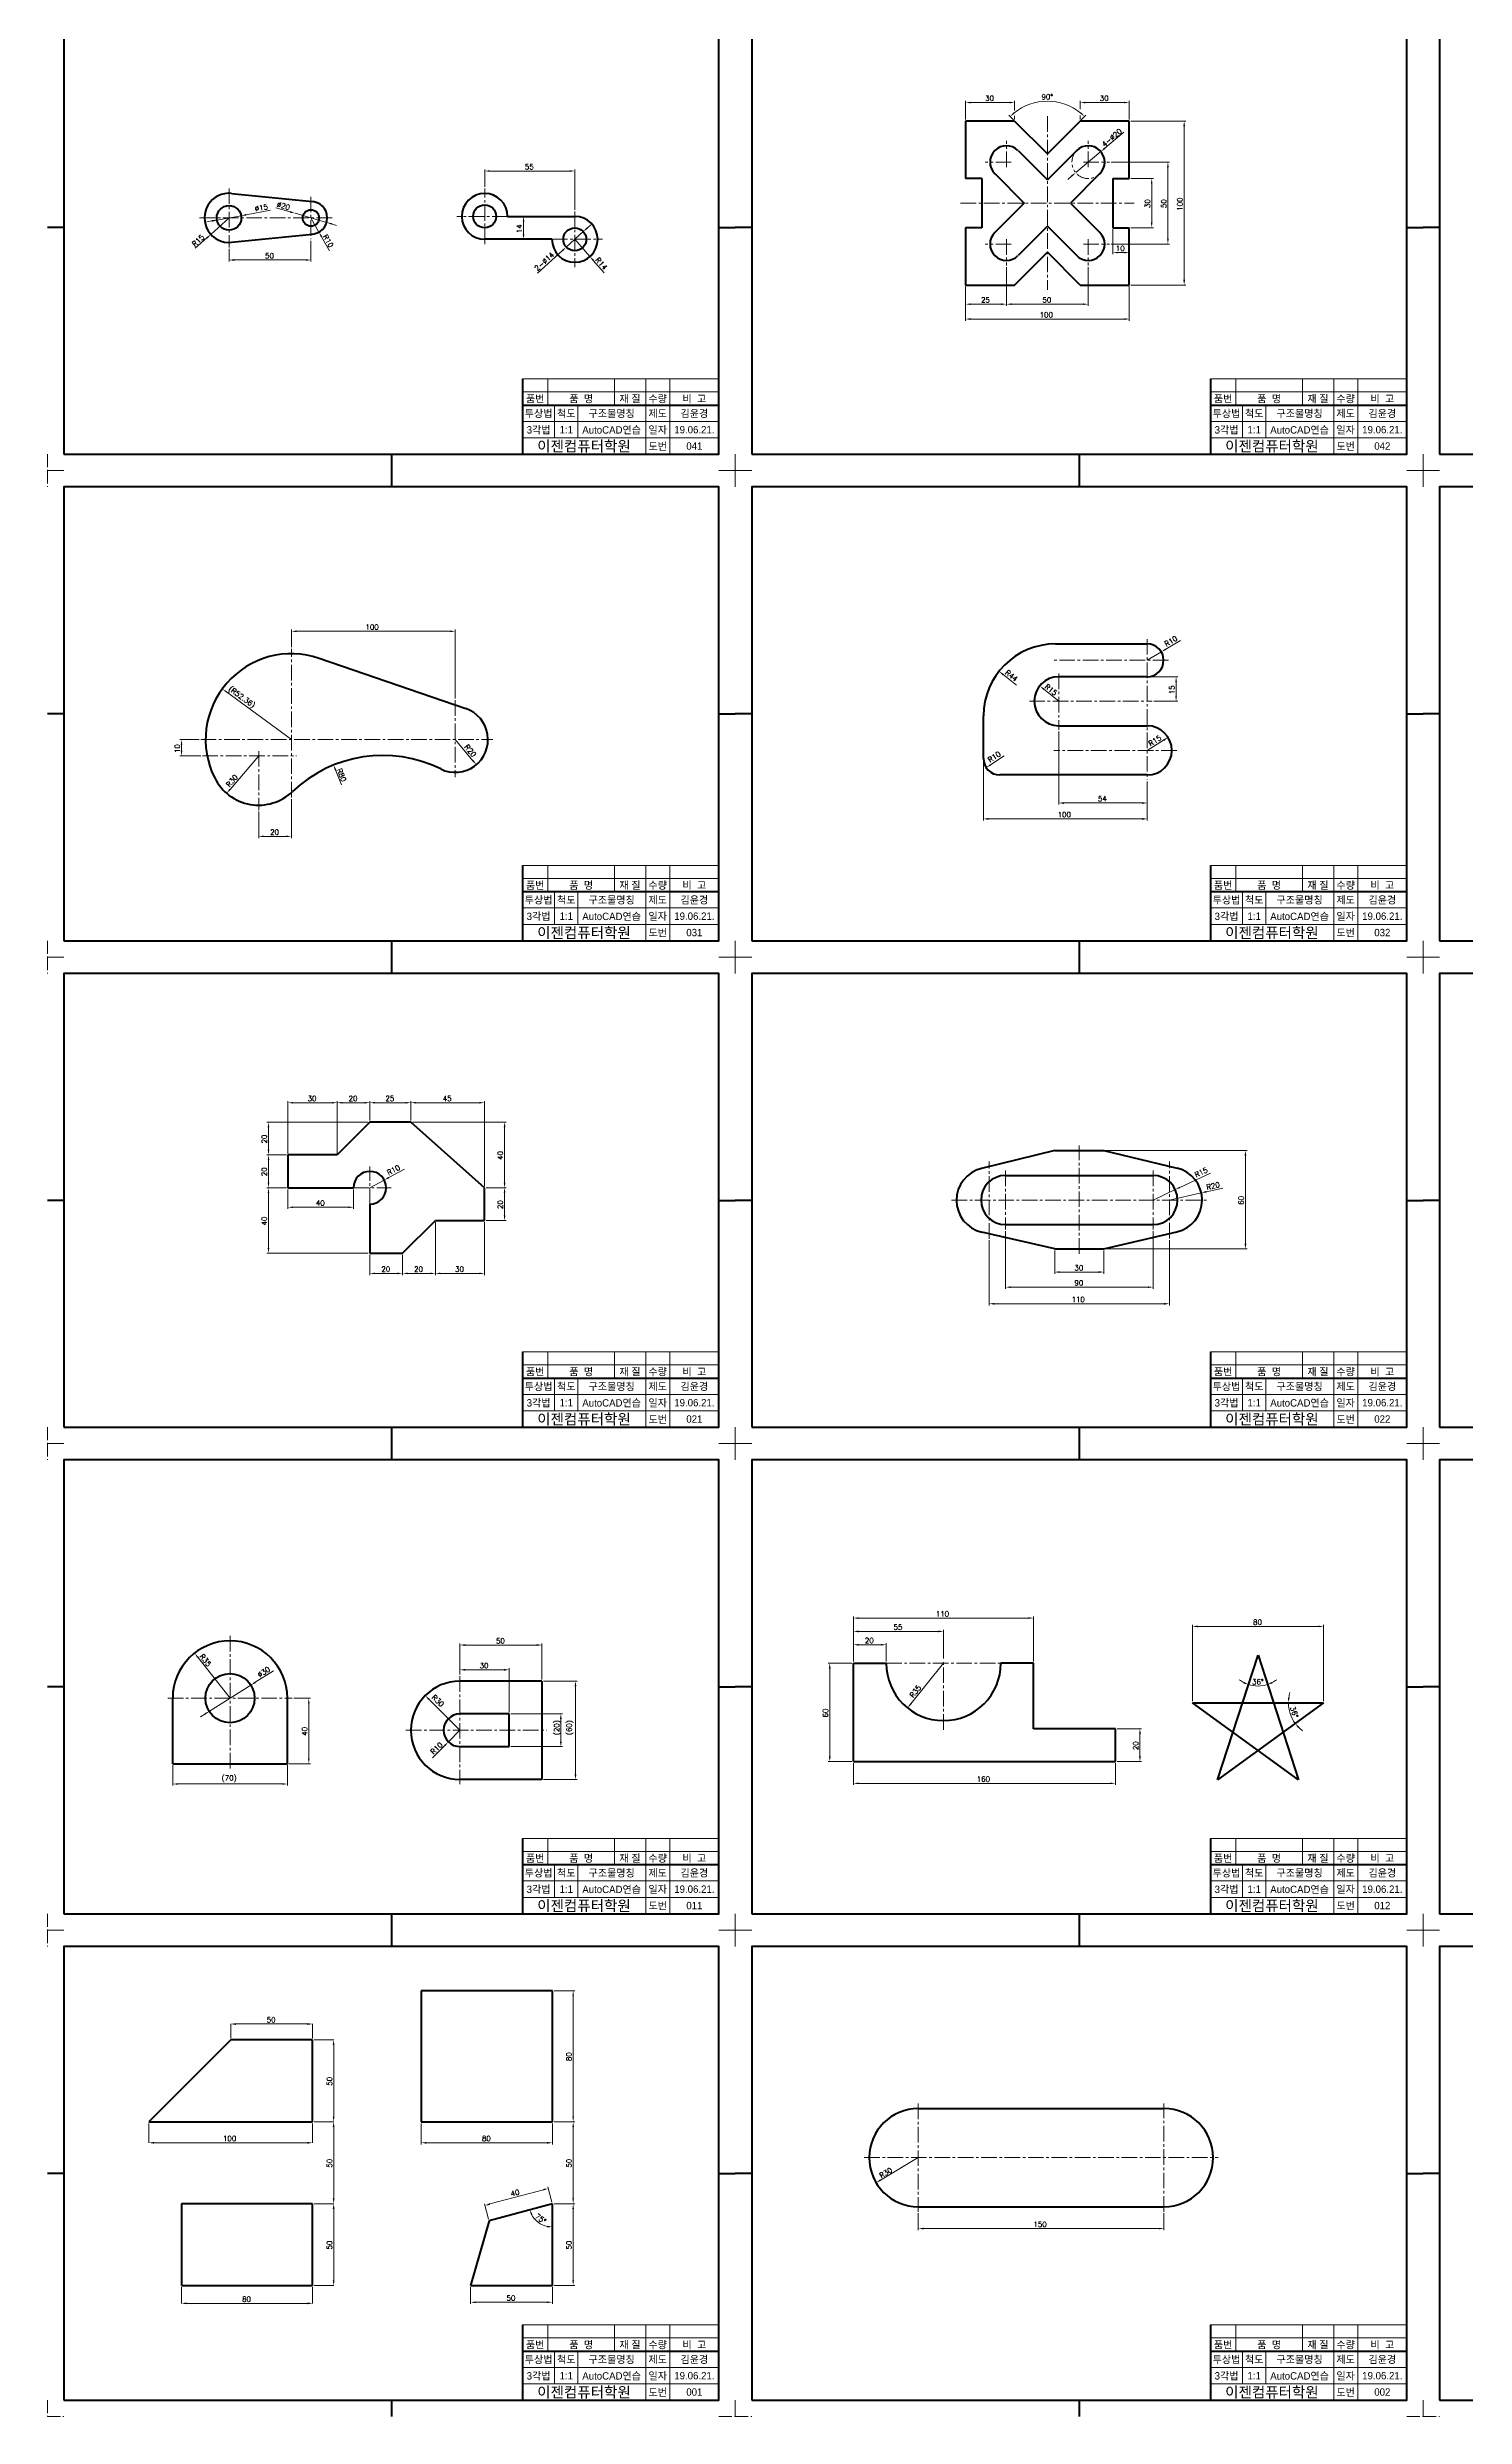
# Model space of a CAD drawing. Header units: millimetres. Extents: x 0 to 4210, y 0 to 2980.
# Drawn here: x 0 to 865, y 0 to 1446 of the extents above; entities that cross this region are included whole.
import ezdxf
from ezdxf.enums import TextEntityAlignment as Align

# ---------------------------------------------------------------- set-up
doc = ezdxf.new("R2010")
doc.units = ezdxf.units.MM
doc.linetypes.add('CENTER2', pattern=[28.575, 19.05, -3.175, 3.175, -3.175])
doc.linetypes.add('PHANTOM2', pattern=[31.75, 15.875, -3.175, 3.175, -3.175, 3.175, -3.175])
for name, color, linetype, lineweight in [('가는선', 1, 'Continuous', 13), ('가상선', 1, 'PHANTOM2', 13), ('구분선', 1, 'PHANTOM2', 13), ('문자', 2, 'Continuous', 20), ('외곽선', 4, 'Continuous', 70), ('외형선', 3, 'Continuous', 40), ('중심선', 1, 'CENTER2', 13), ('치수선', 1, 'Continuous', 13)]:
    doc.layers.add(name, color=color, linetype=linetype, lineweight=lineweight)
doc.styles.get("Standard").update_dxf_attribs({"font": 'romans.shx'})
doc.styles.add('한글', font='')
doc.styles.get('한글').set_extended_font_data('Gulim')

msp = doc.modelspace()

# ---------------------------------------------------------------- linework, layer by layer
at = {"layer": '가는선', "ltscale": 0.5}
for p, q in [((290, 1244), (410, 1244)), ((305.6, 1244), (305.6, 1228)), ((346.2, 1244), (346.2, 1228)), ((365.3, 1244), (365.3, 1198)), ((380, 1244), (380, 1198)), ((710, 1244), (830, 1244)), ((725.6, 1244), (725.6, 1228)), ((766.2, 1244), (766.2, 1228)), ((785.3, 1244), (785.3, 1198)), ((800, 1244), (800, 1198)), ((290, 1236), (410, 1236)), ((710, 1236), (830, 1236)), ((290, 1218), (410, 1218)), ((309.7, 1228), (309.7, 1208)), ((323.8, 1228), (323.8, 1208)), ((710, 1218), (830, 1218)), ((729.7, 1228), (729.7, 1208)), ((743.8, 1228), (743.8, 1208)), ((290, 1208), (410, 1208)), ((710, 1208), (830, 1208)), ((290, 947), (410, 947)), ((305.6, 947), (305.6, 931)), ((346.2, 947), (346.2, 931)), ((365.3, 947), (365.3, 901)), ((380, 947), (380, 901)), ((710, 947), (830, 947)), ((725.6, 947), (725.6, 931)), ((766.2, 947), (766.2, 931)), ((785.3, 947), (785.3, 901)), ((800, 947), (800, 901)), ((290, 939), (410, 939)), ((309.7, 931), (309.7, 911)), ((323.8, 931), (323.8, 911)), ((710, 939), (830, 939)), ((729.7, 931), (729.7, 911)), ((743.8, 931), (743.8, 911)), ((290, 921), (410, 921)), ((710, 921), (830, 921)), ((290, 911), (410, 911)), ((710, 911), (830, 911)), ((290, 650), (410, 650)), ((290, 642), (410, 642)), ((305.6, 650), (305.6, 634)), ((346.2, 650), (346.2, 634)), ((365.3, 650), (365.3, 604)), ((380, 650), (380, 604)), ((710, 650), (830, 650)), ((710, 642), (830, 642)), ((725.6, 650), (725.6, 634)), ((766.2, 650), (766.2, 634)), ((785.3, 650), (785.3, 604)), ((800, 650), (800, 604)), ((290, 624), (410, 624)), ((309.7, 634), (309.7, 614)), ((323.8, 634), (323.8, 614)), ((710, 624), (830, 624)), ((729.7, 634), (729.7, 614)), ((743.8, 634), (743.8, 614)), ((290, 614), (410, 614)), ((710, 614), (830, 614)), ((290, 353), (410, 353)), ((305.6, 353), (305.6, 337)), ((346.2, 353), (346.2, 337)), ((365.3, 353), (365.3, 307)), ((380, 353), (380, 307)), ((710, 353), (830, 353)), ((725.6, 353), (725.6, 337)), ((766.2, 353), (766.2, 337)), ((785.3, 353), (785.3, 307)), ((800, 353), (800, 307)), ((290, 345), (410, 345)), ((309.7, 337), (309.7, 317)), ((323.8, 337), (323.8, 317)), ((710, 345), (830, 345)), ((729.7, 337), (729.7, 317)), ((743.8, 337), (743.8, 317)), ((290, 327), (410, 327)), ((710, 327), (830, 327)), ((290, 317), (410, 317)), ((710, 317), (830, 317)), ((290, 56), (410, 56)), ((290, 48), (410, 48)), ((305.6, 56), (305.6, 40)), ((346.2, 56), (346.2, 40)), ((365.3, 56), (365.3, 10)), ((380, 56), (380, 10)), ((710, 56), (830, 56)), ((710, 48), (830, 48)), ((725.6, 56), (725.6, 40)), ((766.2, 56), (766.2, 40)), ((785.3, 56), (785.3, 10)), ((800, 56), (800, 10)), ((290, 30), (410, 30)), ((309.7, 40), (309.7, 20)), ((323.8, 40), (323.8, 20)), ((710, 30), (830, 30)), ((729.7, 40), (729.7, 20)), ((743.8, 40), (743.8, 20)), ((290, 20), (410, 20)), ((710, 20), (830, 20))]:
    msp.add_line(p, q, dxfattribs=at)
at = {"layer": '가상선', "ltscale": 0.5}
msp.add_arc((635.5, 1376.3), 10, 135, 315, dxfattribs=at)
at = {"layer": '구분선', "ltscale": 0.5}
for points in [[(0, 1198), (0, 1188), (10, 1188)], [(0, 1198), (0, 1188), (10, 1188)], [(10, 1188), (0, 1188), (0, 1178)], [(410, 1188), (420, 1188), (420, 1198)], [(410, 1188), (420, 1188), (420, 1198)], [(420, 1178), (420, 1188), (410, 1188)], [(420, 1198), (420, 1188), (430, 1188)], [(420, 1198), (420, 1188), (430, 1188)], [(420, 1198), (420, 1188), (430, 1188)], [(420, 1198), (420, 1188), (430, 1188)], [(430, 1188), (420, 1188), (420, 1178)], [(430, 1188), (420, 1188), (420, 1178)], [(830, 1188), (840, 1188), (840, 1198)], [(830, 1188), (840, 1188), (840, 1198)], [(840, 1178), (840, 1188), (830, 1188)], [(840, 1198), (840, 1188), (850, 1188)], [(840, 1198), (840, 1188), (850, 1188)], [(840, 1198), (840, 1188), (850, 1188)], [(840, 1198), (840, 1188), (850, 1188)], [(850, 1188), (840, 1188), (840, 1178)], [(850, 1188), (840, 1188), (840, 1178)], [(0, 901), (0, 891), (10, 891)], [(0, 901), (0, 891), (10, 891)], [(410, 891), (420, 891), (420, 901)], [(410, 891), (420, 891), (420, 901)], [(420, 901), (420, 891), (430, 891)], [(420, 901), (420, 891), (430, 891)], [(420, 901), (420, 891), (430, 891)], [(420, 901), (420, 891), (430, 891)], [(830, 891), (840, 891), (840, 901)], [(830, 891), (840, 891), (840, 901)], [(840, 901), (840, 891), (850, 891)], [(840, 901), (840, 891), (850, 891)], [(840, 901), (840, 891), (850, 891)], [(840, 901), (840, 891), (850, 891)], [(10, 891), (0, 891), (0, 881)], [(420, 881), (420, 891), (410, 891)], [(430, 891), (420, 891), (420, 881)], [(430, 891), (420, 891), (420, 881)], [(840, 881), (840, 891), (830, 891)], [(850, 891), (840, 891), (840, 881)], [(850, 891), (840, 891), (840, 881)], [(0, 604), (0, 594), (10, 594)], [(0, 604), (0, 594), (10, 594)], [(10, 594), (0, 594), (0, 584)], [(410, 594), (420, 594), (420, 604)], [(410, 594), (420, 594), (420, 604)], [(420, 584), (420, 594), (410, 594)], [(420, 604), (420, 594), (430, 594)], [(420, 604), (420, 594), (430, 594)], [(420, 604), (420, 594), (430, 594)], [(420, 604), (420, 594), (430, 594)], [(430, 594), (420, 594), (420, 584)], [(430, 594), (420, 594), (420, 584)], [(830, 594), (840, 594), (840, 604)], [(830, 594), (840, 594), (840, 604)], [(840, 584), (840, 594), (830, 594)], [(840, 604), (840, 594), (850, 594)], [(840, 604), (840, 594), (850, 594)], [(840, 604), (840, 594), (850, 594)], [(840, 604), (840, 594), (850, 594)], [(850, 594), (840, 594), (840, 584)], [(850, 594), (840, 594), (840, 584)], [(0, 307), (0, 297), (10, 297)], [(0, 307), (0, 297), (10, 297)], [(410, 297), (420, 297), (420, 307)], [(410, 297), (420, 297), (420, 307)], [(420, 307), (420, 297), (430, 297)], [(420, 307), (420, 297), (430, 297)], [(420, 307), (420, 297), (430, 297)], [(420, 307), (420, 297), (430, 297)], [(830, 297), (840, 297), (840, 307)], [(830, 297), (840, 297), (840, 307)], [(840, 307), (840, 297), (850, 297)], [(840, 307), (840, 297), (850, 297)], [(840, 307), (840, 297), (850, 297)], [(840, 307), (840, 297), (850, 297)], [(10, 297), (0, 297), (0, 287)], [(420, 287), (420, 297), (410, 297)], [(430, 297), (420, 297), (420, 287)], [(430, 297), (420, 297), (420, 287)], [(840, 287), (840, 297), (830, 297)], [(850, 297), (840, 297), (840, 287)], [(850, 297), (840, 297), (840, 287)], [(0, 10), (0, 0), (10, 0)], [(410, 0), (420, 0), (420, 10)], [(420, 10), (420, 0), (430, 0)], [(420, 10), (420, 0), (430, 0)], [(830, 0), (840, 0), (840, 10)], [(840, 10), (840, 0), (850, 0)], [(840, 10), (840, 0), (850, 0)]]:
    msp.add_lwpolyline(points, dxfattribs=at)
at = {"layer": '외곽선', "ltscale": 0.5}
for p, q in [((10, 1336.5), (0, 1336.5)), ((410, 1336.5), (420, 1336.5)), ((430, 1336.5), (420, 1336.5)), ((430, 1336.5), (420, 1336.5)), ((830, 1336.5), (840, 1336.5)), ((850, 1336.5), (840, 1336.5)), ((850, 1336.5), (840, 1336.5)), ((410, 1198), (410, 1244)), ((830, 1198), (830, 1244)), ((210, 1198), (210, 1188)), ((210, 1198), (210, 1188)), ((210, 1188), (210, 1178)), ((630, 1198), (630, 1188)), ((630, 1198), (630, 1188)), ((630, 1188), (630, 1178)), ((10, 1039.5), (0, 1039.5)), ((410, 1039.5), (420, 1039.5)), ((430, 1039.5), (420, 1039.5)), ((430, 1039.5), (420, 1039.5)), ((830, 1039.5), (840, 1039.5)), ((850, 1039.5), (840, 1039.5)), ((850, 1039.5), (840, 1039.5)), ((410, 901), (410, 947)), ((830, 901), (830, 947)), ((210, 901), (210, 891)), ((210, 901), (210, 891)), ((630, 901), (630, 891)), ((630, 901), (630, 891)), ((210, 891), (210, 881)), ((630, 891), (630, 881)), ((10, 742.5), (0, 742.5)), ((410, 742.5), (420, 742.5)), ((430, 742.5), (420, 742.5)), ((430, 742.5), (420, 742.5)), ((830, 742.5), (840, 742.5)), ((850, 742.5), (840, 742.5)), ((850, 742.5), (840, 742.5)), ((410, 604), (410, 650)), ((830, 604), (830, 650)), ((210, 604), (210, 594)), ((210, 604), (210, 594)), ((210, 594), (210, 584)), ((630, 604), (630, 594)), ((630, 604), (630, 594)), ((630, 594), (630, 584)), ((10, 445.5), (0, 445.5)), ((410, 445.5), (420, 445.5)), ((430, 445.5), (420, 445.5)), ((430, 445.5), (420, 445.5)), ((830, 445.5), (840, 445.5)), ((850, 445.5), (840, 445.5)), ((850, 445.5), (840, 445.5)), ((410, 307), (410, 353)), ((830, 307), (830, 353)), ((210, 307), (210, 297)), ((210, 307), (210, 297)), ((630, 307), (630, 297)), ((630, 307), (630, 297)), ((210, 297), (210, 287)), ((630, 297), (630, 287)), ((10, 148.5), (0, 148.5)), ((410, 148.5), (420, 148.5)), ((430, 148.5), (420, 148.5)), ((430, 148.5), (420, 148.5)), ((830, 148.5), (840, 148.5)), ((850, 148.5), (840, 148.5)), ((850, 148.5), (840, 148.5)), ((410, 10), (410, 56)), ((830, 10), (830, 56)), ((210, 10), (210, 0)), ((630, 10), (630, 0))]:
    msp.add_line(p, q, dxfattribs=at)
for points in [[(10, 1198), (410, 1198), (410, 1475), (10, 1475)], [(430, 1198), (830, 1198), (830, 1475), (430, 1475)], [(850, 1198), (1250, 1198), (1250, 1475), (850, 1475)], [(10, 901), (410, 901), (410, 1178), (10, 1178)], [(430, 901), (830, 901), (830, 1178), (430, 1178)], [(850, 901), (1250, 901), (1250, 1178), (850, 1178)], [(10, 604), (410, 604), (410, 881), (10, 881)], [(430, 604), (830, 604), (830, 881), (430, 881)], [(850, 604), (1250, 604), (1250, 881), (850, 881)], [(10, 307), (410, 307), (410, 584), (10, 584)], [(430, 307), (830, 307), (830, 584), (430, 584)], [(850, 307), (1250, 307), (1250, 584), (850, 584)], [(10, 10), (410, 10), (410, 287), (10, 287)], [(430, 10), (830, 10), (830, 287), (430, 287)], [(850, 10), (1250, 10), (1250, 287), (850, 287)]]:
    msp.add_lwpolyline(points, close=True, dxfattribs=at)
at = {"layer": '외형선', "ltscale": 0.5}
for p, q in [((560.5, 1401.3), (560.5, 1366.3)), ((590.5, 1401.3), (560.5, 1401.3)), ((590.5, 1401.3), (560.5, 1401.3)), ((590.5, 1401.3), (610.5, 1381.3)), ((630.5, 1401.3), (610.5, 1381.3)), ((660.5, 1401.3), (630.5, 1401.3)), ((660.5, 1401.3), (630.5, 1401.3)), ((660.5, 1366.3), (660.5, 1401.3)), ((592.6, 1383.4), (610.5, 1365.5)), ((628.5, 1383.4), (610.5, 1365.5)), ((570.5, 1366.3), (560.5, 1366.3)), ((570.5, 1366.3), (570.5, 1336.3)), ((578.5, 1369.3), (596.4, 1351.3)), ((642.6, 1369.3), (624.7, 1351.3)), ((650.5, 1366.3), (660.5, 1366.3)), ((650.5, 1366.3), (650.5, 1336.3)), ((112.4, 1357.2), (161.9, 1352.2)), ((596.4, 1351.3), (578.5, 1333.4)), ((624.7, 1351.3), (642.6, 1333.4)), ((112.4, 1327.4), (161.9, 1332.3)), ((281, 1343.2), (322, 1343.2)), ((570.5, 1336.3), (560.5, 1336.3)), ((560.5, 1336.3), (560.5, 1301.3)), ((610.5, 1337.2), (592.6, 1319.3)), ((610.5, 1337.2), (628.5, 1319.3)), ((650.5, 1336.3), (660.5, 1336.3)), ((660.5, 1301.3), (660.5, 1336.3)), ((308, 1329.2), (267, 1329.2)), ((590.5, 1301.3), (610.5, 1321.3)), ((630.5, 1301.3), (610.5, 1321.3)), ((560.5, 1301.3), (590.5, 1301.3)), ((630.5, 1301.3), (660.5, 1301.3)), ((290, 1244), (290, 1236)), ((710, 1244), (710, 1236)), ((290, 1236), (290, 1228)), ((710, 1236), (710, 1228)), ((290, 1228), (410, 1228)), ((290, 1228), (290, 1208)), ((710, 1228), (830, 1228)), ((710, 1228), (710, 1208)), ((290, 1208), (290, 1198)), ((710, 1208), (710, 1198)), ((165.9, 1073.4), (255.4, 1042.7)), ((615.5, 1082.2), (671.5, 1082.2)), ((671.5, 1062.2), (617.5, 1062.2)), ((571.5, 1012.2), (571.5, 1038.2)), ((617.5, 1032.2), (671.5, 1032.2)), ((671.5, 1002.2), (581.5, 1002.2)), ((290, 947), (290, 939)), ((710, 947), (710, 939)), ((290, 939), (290, 931)), ((290, 931), (410, 931)), ((290, 931), (290, 911)), ((710, 939), (710, 931)), ((710, 931), (830, 931)), ((710, 931), (710, 911)), ((290, 911), (290, 901)), ((710, 911), (710, 901)), ((196.9, 790.2), (176.9, 770.2)), ((221.9, 790.2), (196.9, 790.2)), ((266.9, 750.2), (221.9, 790.2)), ((146.9, 770.2), (146.9, 750.2)), ((176.9, 770.2), (146.9, 770.2)), ((615, 772.9), (570.3, 762)), ((615, 772.9), (645, 772.9)), ((645, 772.9), (689.7, 762.1)), ((585, 757.7), (675, 757.7)), ((146.9, 750.2), (186.9, 750.2)), ((196.9, 740.2), (196.9, 710.2)), ((266.9, 730.2), (266.9, 750.2)), ((216.9, 710.2), (236.9, 730.2)), ((236.9, 730.2), (266.9, 730.2)), ((585, 727.7), (675, 727.7)), ((645, 712.9), (689.5, 723.2)), ((196.9, 710.2), (216.9, 710.2)), ((615, 712.9), (570.5, 723.1)), ((615, 712.9), (645, 712.9)), ((290, 650), (290, 642)), ((290, 642), (290, 634)), ((710, 650), (710, 642)), ((710, 642), (710, 634)), ((290, 634), (410, 634)), ((290, 634), (290, 614)), ((710, 634), (830, 634)), ((710, 634), (710, 614)), ((290, 614), (290, 604)), ((710, 614), (710, 604)), ((714.4, 388.8), (739.1, 464.9)), ((739.1, 464.9), (763.8, 388.8)), ((301.9, 449), (251.9, 449)), ((301.9, 449), (301.9, 389)), ((492.1, 399.9), (492.1, 459.9)), ((492.1, 459.9), (512.1, 459.9)), ((602.1, 459.9), (582.1, 459.9)), ((602.1, 419.9), (602.1, 459.9)), ((76.5, 398.6), (76.5, 438.6)), ((146.5, 398.6), (146.5, 438.6)), ((699.1, 435.8), (779.1, 435.8)), ((763.8, 388.8), (699.1, 435.8)), ((779.1, 435.8), (714.4, 388.8)), ((281.9, 429), (251.9, 429)), ((281.9, 409), (281.9, 429)), ((652.1, 419.9), (602.1, 419.9)), ((652.1, 399.9), (652.1, 419.9)), ((251.9, 409), (281.9, 409)), ((76.5, 398.6), (146.5, 398.6)), ((492.1, 399.9), (652.1, 399.9)), ((301.9, 389), (251.9, 389)), ((290, 353), (290, 345)), ((710, 353), (710, 345)), ((290, 345), (290, 337)), ((290, 337), (410, 337)), ((290, 337), (290, 317)), ((710, 345), (710, 337)), ((710, 337), (830, 337)), ((710, 337), (710, 317)), ((290, 317), (290, 307)), ((710, 317), (710, 307)), ((308.3, 260), (228.3, 260)), ((228.3, 260), (228.3, 180)), ((308.3, 180), (308.3, 260)), ((111.9, 230), (61.9, 180)), ((161.9, 230), (111.9, 230)), ((161.9, 180), (161.9, 230)), ((531.7, 188.1), (681.7, 188.1)), ((61.9, 180), (161.9, 180)), ((228.3, 180), (308.3, 180)), ((161.9, 130), (81.9, 130)), ((81.9, 130), (81.9, 80)), ((161.9, 80), (161.9, 130)), ((269.7, 119.6), (258.3, 80)), ((308.3, 130), (269.7, 119.6)), ((308.3, 80), (308.3, 130)), ((531.7, 128.1), (681.7, 128.1)), ((81.9, 80), (161.9, 80)), ((258.3, 80), (308.3, 80)), ((290, 56), (290, 48)), ((290, 48), (290, 40)), ((710, 56), (710, 48)), ((710, 48), (710, 40)), ((290, 40), (410, 40)), ((290, 40), (290, 20)), ((710, 40), (830, 40)), ((710, 40), (710, 20)), ((290, 20), (290, 10)), ((710, 20), (710, 10))]:
    msp.add_line(p, q, dxfattribs=at)
for centre, radius in [((110.9, 1342.3), 7.5), ((160.9, 1342.2), 5), ((267, 1343.2), 7), ((322, 1329.2), 7), ((111.5, 438.6), 15)]:
    msp.add_circle(centre, radius, dxfattribs=at)
for centre, radius, start, end in [((585.5, 1376.3), 10, 45, 225), ((635.5, 1376.3), 10, 315, 135), ((110.9, 1342.3), 15, 84.2608, 275.7392), ((160.9, 1342.3), 10, 270, 90), ((267, 1343.2), 14, 0, 270), ((322, 1329.2), 14, 180, 90), ((585.5, 1326.3), 10, 135, 315), ((635.5, 1326.3), 10, 225, 45), ((149, 1023.8), 52.4, 71.1188, 206.5651), ((615.5, 1038.2), 44, 90, 180), ((671.5, 1072.2), 10, 270, 90), ((617.5, 1047.2), 15, 90, 270), ((249, 1023.8), 20, 243.7741, 71.1188), ((671.5, 1017.2), 15, 270, 90), ((204.8, 934.1), 80, 63.7741, 133.5645), ((129, 1013.8), 30, 206.5651, 313.5645), ((581.5, 1012.2), 10, 180, 270), ((196.9, 750.2), 10, 270, 180), ((575, 742.6), 20, 103.6137, 257.0317), ((585, 742.7), 15, 90, 270), ((675, 742.7), 15, 270, 90), ((685, 742.7), 20, 283.0879, 76.5051), ((111.5, 438.6), 35, 0, 180), ((251.9, 419), 30, 90, 270), ((547.1, 459.9), 35, 180, 0), ((251.9, 419), 10, 90, 270), ((531.7, 158.1), 30, 90, 270), ((681.7, 158.1), 30, 270, 90)]:
    msp.add_arc(centre, radius, start, end, dxfattribs=at)
at = {"layer": '중심선', "ltscale": 0.5}
for p, q in [((610.5, 1404.3), (610.5, 1298.3)), ((585.5, 1373.3), (585.5, 1389.3)), ((635.5, 1373.3), (635.5, 1389.3)), ((588.5, 1376.3), (572.5, 1376.3)), ((632.5, 1376.3), (648.5, 1376.3)), ((110.9, 1360.3), (110.9, 1324.3)), ((267, 1326.2), (267, 1360.2)), ((160.9, 1355.2), (160.9, 1329.2)), ((322, 1346.2), (322, 1312.2)), ((557.5, 1351.3), (663.5, 1351.3)), ((92.9, 1342.3), (174.8, 1342.3)), ((281, 1343.2), (250, 1343.2)), ((308, 1329.2), (339, 1329.2)), ((588.5, 1326.3), (572.5, 1326.3)), ((585.5, 1329.3), (585.5, 1313.3)), ((632.5, 1326.3), (648.5, 1326.3)), ((635.5, 1329.3), (635.5, 1313.3)), ((671.5, 1085.2), (671.5, 999.2)), ((149, 988.5), (149, 1079.2)), ((684.5, 1072.2), (614.5, 1072.2)), ((617.5, 1064.2), (617.5, 1029.7)), ((249, 1047.9), (249, 1000.8)), ((599.5, 1047.2), (674.5, 1047.2)), ((93.6, 1023.8), (272, 1023.8)), ((94.6, 1013.8), (152, 1013.8)), ((129, 1016.8), (129, 980.8)), ((689.5, 1017.2), (614.5, 1017.2)), ((630, 709.9), (630, 775.9)), ((196.9, 740.2), (196.9, 763.2)), ((575, 719.1), (575, 766.2)), ((585, 760.7), (585, 724.7)), ((675, 760.7), (675, 724.7)), ((685, 719.2), (685, 766.3)), ((186.9, 750.2), (209.9, 750.2)), ((552, 742.6), (708, 742.6)), ((111.5, 476.6), (111.5, 395.6)), ((251.9, 452), (251.9, 386)), ((512.1, 459.9), (582.1, 459.9)), ((547.1, 419.3), (547.1, 461.9)), ((73.5, 438.6), (149.5, 438.6)), ((218.9, 419), (304.9, 419)), ((531.7, 191.1), (531.7, 125.1)), ((681.7, 125.1), (681.7, 191.1)), ((498.7, 158.1), (714.7, 158.1))]:
    msp.add_line(p, q, dxfattribs=at)
at = {"layer": '치수선', "ltscale": 0.5}
for p, q in [((560.5, 1402.3), (560.5, 1413.7)), ((563.7, 1412.7), (587.4, 1412.7)), ((589.8, 1402.1), (587, 1404.9)), ((590.5, 1407.9), (590.5, 1413.7)), ((590.5, 1402.3), (590.5, 1404.6)), ((630.5, 1408.6), (630.5, 1413.7)), ((630.5, 1402.3), (630.5, 1404.7)), ((631.2, 1402.1), (634, 1404.9)), ((633.7, 1412.7), (657.4, 1412.7)), ((660.5, 1402.3), (660.5, 1413.7)), ((657.1, 1394.6), (645.6, 1384.8)), ((661.5, 1401.3), (695, 1401.3)), ((694, 1398.2), (694, 1304.5)), ((627.9, 1369.9), (643.2, 1382.8)), ((649.5, 1376.3), (685.1, 1376.3)), ((267, 1361.2), (267, 1371.9)), ((270.1, 1370.9), (318.8, 1370.9)), ((322, 1347.2), (322, 1371.9)), ((625.5, 1367.9), (623.1, 1365.8)), ((661.5, 1366.3), (675.2, 1366.3)), ((674.2, 1363.2), (674.2, 1339.5)), ((684.1, 1373.2), (684.1, 1329.5)), ((136.3, 1346.9), (121.4, 1344.2)), ((139.5, 1348.5), (148.3, 1345.9)), ((100.4, 1340.4), (97.3, 1339.8)), ((110.9, 1342.3), (99.8, 1332.2)), ((103.5, 1340.9), (118.3, 1343.6)), ((170.5, 1339.5), (151.3, 1345.1)), ((160.9, 1342.3), (165.8, 1333.6)), ((172.2, 1322.2), (167.3, 1330.8)), ((173.5, 1338.6), (176.6, 1337.7)), ((290.7, 1340), (290.7, 1332.3)), ((327.1, 1333.9), (316.8, 1324.5)), ((329.5, 1336), (331.8, 1338.1)), ((650.5, 1335.3), (650.5, 1320.1)), ((661.5, 1336.3), (675.2, 1336.3)), ((90.3, 1323.7), (97.4, 1330.1)), ((110.9, 1323.3), (110.9, 1315.6)), ((114.1, 1316.6), (157.8, 1316.6)), ((160.9, 1328.2), (160.9, 1315.6)), ((299.2, 1308.5), (314.5, 1322.3)), ((649.5, 1326.3), (685.1, 1326.3)), ((653.7, 1321.1), (657.4, 1321.1)), ((585.5, 1312.3), (585.5, 1288.6)), ((635.5, 1312.3), (635.5, 1288.6)), ((560.5, 1300.3), (560.5, 1288.6)), ((560.5, 1288.6), (560.5, 1279.5)), ((582.4, 1289.6), (563.7, 1289.6)), ((588.7, 1289.6), (632.4, 1289.6)), ((660.5, 1300.3), (660.5, 1288.6)), ((660.5, 1288.6), (660.5, 1279.5)), ((661.5, 1301.3), (695, 1301.3)), ((563.7, 1280.5), (657.4, 1280.5)), ((149, 1080.2), (149, 1090.9)), ((152.1, 1089.9), (245.8, 1089.9)), ((249, 1048.9), (249, 1090.9)), ((671.5, 1072.2), (680.1, 1077.3)), ((691.7, 1084.3), (682.8, 1078.9)), ((591.6, 1057.1), (583.5, 1063.5)), ((672.5, 1062.2), (690.1, 1062.2)), ((689.1, 1059), (689.1, 1050.3)), ((149, 1023.8), (109.3, 1052.9)), ((617.5, 1047.2), (608.3, 1054.6)), ((675.5, 1047.2), (690.1, 1047.2)), ((617.5, 1028.7), (617.5, 984.1)), ((92.6, 1023.8), (80.9, 1023.8)), ((93.6, 1013.8), (80.9, 1013.8)), ((81.9, 1020.7), (81.9, 1017)), ((129, 1013.8), (111.5, 993.4)), ((249, 1023.8), (259.8, 1010.9)), ((584.2, 1013.9), (575.8, 1008.4)), ((671.5, 1017.2), (681.5, 1023.5)), ((179.6, 996.1), (175.9, 1005.3)), ((571.5, 1011.2), (571.5, 974.4)), ((671.5, 998.2), (671.5, 984.1)), ((149, 987.5), (149, 963.7)), ((620.6, 985.1), (668.3, 985.1)), ((671.5, 984.1), (671.5, 974.4)), ((129, 979.8), (129, 963.7)), ((574.6, 975.4), (668.3, 975.4)), ((132.1, 964.7), (145.8, 964.7)), ((146.9, 771.2), (146.9, 803.1)), ((173.7, 802.1), (150, 802.1)), ((176.9, 771.2), (176.9, 803.1)), ((193.7, 802.1), (180, 802.1)), ((196.9, 791.2), (196.9, 803.1)), ((218.7, 802.1), (200, 802.1)), ((221.9, 802.8), (221.9, 803.1)), ((221.9, 791.2), (221.9, 803.1)), ((263.7, 802.1), (225, 802.1)), ((266.9, 751.2), (266.9, 803.1)), ((195.9, 790.2), (134, 790.2)), ((135, 773.4), (135, 787.1)), ((222.9, 790.2), (280.1, 790.2)), ((279.1, 787.1), (279.1, 753.4)), ((145.9, 770.2), (134, 770.2)), ((135, 753.4), (135, 767.1)), ((646, 772.9), (732.4, 772.9)), ((731.4, 769.7), (731.4, 716)), ((196.9, 750.2), (205.7, 754.9)), ((218.1, 761.6), (208.5, 756.4)), ((710, 759.2), (691.4, 750.4)), ((145.9, 750.2), (134, 750.2)), ((135, 747.1), (135, 713.4)), ((146.9, 749.2), (146.9, 737.3)), ((150, 738.3), (183.7, 738.3)), ((186.9, 749.2), (186.9, 737.3)), ((267.9, 750.2), (280.1, 750.2)), ((279.1, 747.1), (279.1, 733.4)), ((675, 742.7), (688.6, 749.1)), ((685, 742.7), (704.5, 747.1)), ((717.6, 750), (707.6, 747.8)), ((236.9, 729.2), (236.9, 696.9)), ((266.9, 729.2), (266.9, 696.9)), ((267.9, 730.2), (280.1, 730.2)), ((585, 723.7), (585, 688.5)), ((675, 723.7), (675, 688.5)), ((195.9, 710.2), (134, 710.2)), ((196.9, 709.2), (196.9, 696.9)), ((216.9, 709.2), (216.9, 696.9)), ((575, 718.1), (575, 678.4)), ((615, 711.9), (615, 697.7)), ((645, 711.9), (645, 697.7)), ((646, 712.9), (732.4, 712.9)), ((685, 718.1), (685, 678.4)), ((200, 697.9), (213.7, 697.9)), ((220, 697.9), (233.7, 697.9)), ((240, 697.9), (263.7, 697.9)), ((618.1, 698.7), (641.9, 698.7)), ((588.1, 689.5), (671.9, 689.5)), ((578.2, 679.4), (681.8, 679.4)), ((492.1, 480.4), (492.1, 488.5)), ((492.1, 472.2), (492.1, 480.4)), ((495.2, 487.5), (598.9, 487.5)), ((495.2, 479.4), (543.9, 479.4)), ((547.1, 462.9), (547.1, 480.4)), ((602.1, 460.9), (602.1, 488.5)), ((699.1, 436.8), (699.1, 483.4)), ((702.2, 482.4), (775.9, 482.4)), ((779.1, 436.8), (779.1, 483.4)), ((111.5, 438.6), (91.8, 463.6)), ((251.9, 453), (251.9, 472)), ((298.8, 471), (255.1, 471)), ((301.9, 462.6), (301.9, 472)), ((492.1, 460.9), (492.1, 472.2)), ((495.2, 471.2), (508.9, 471.2)), ((512.1, 460.9), (512.1, 472.2)), ((138, 455.3), (126.9, 448.3)), ((278.8, 455.9), (255.1, 455.9)), ((281.9, 430), (281.9, 456.9)), ((301.9, 450), (301.9, 462.6)), ((302.9, 449), (323.4, 449)), ((491.1, 459.9), (476.6, 459.9)), ((477.6, 456.7), (477.6, 403)), ((547.1, 459.9), (527.1, 435.1)), ((98.9, 430.6), (124.2, 446.6)), ((150.5, 438.6), (160.6, 438.6)), ((159.6, 435.4), (159.6, 401.7)), ((251.9, 419), (232.9, 437.9)), ((322.4, 445.8), (322.4, 392.1)), ((96.2, 428.9), (93.5, 427.2)), ((282.9, 429), (314.5, 429)), ((313.5, 425.8), (313.5, 412.1)), ((653.1, 419.9), (668, 419.9)), ((235.1, 402.1), (242.6, 409.7)), ((251.9, 419), (244.8, 411.9)), ((282.9, 409), (314.5, 409)), ((667, 416.7), (667, 403)), ((76.5, 397.6), (76.5, 385.2)), ((146.5, 397.6), (146.5, 385.2)), ((147.5, 398.6), (160.6, 398.6)), ((491.1, 399.9), (476.6, 399.9)), ((492.1, 398.9), (492.1, 385.6)), ((652.1, 398.9), (652.1, 385.6)), ((653.1, 399.9), (668, 399.9)), ((79.7, 386.2), (143.4, 386.2)), ((302.9, 389), (323.4, 389)), ((495.2, 386.6), (648.9, 386.6)), ((309.3, 260), (322, 260)), ((321, 256.9), (321, 183.2)), ((111.9, 231), (111.9, 239.7)), ((115.1, 239.7), (158.8, 239.7)), ((161.9, 231), (161.9, 239.7)), ((162.9, 230), (174.8, 230)), ((174.8, 226.8), (174.8, 183.2)), ((61.9, 179), (61.9, 167.2)), ((161.9, 179), (161.9, 167.2)), ((162.9, 180), (174.8, 180)), ((162.9, 180), (174.8, 180)), ((174.8, 176.8), (174.8, 133.2)), ((228.3, 179), (228.3, 166.2)), ((308.3, 179), (308.3, 166.2)), ((309.3, 180), (322, 180)), ((321, 176.8), (321, 133.2)), ((65.1, 167.2), (158.8, 167.2)), ((231.4, 167.2), (305.1, 167.2)), ((531.7, 158.1), (508.6, 144.4)), ((302.8, 138.5), (270.2, 129.8)), ((308, 131), (305.5, 140.3)), ((162.9, 130), (174.8, 130)), ((174.8, 126.8), (174.8, 83.2)), ((269.4, 120.6), (266.9, 129.9)), ((309.3, 130), (322, 130)), ((321, 126.8), (321, 83.2)), ((531.7, 124.1), (531.7, 113.8)), ((681.7, 124.1), (681.7, 113.8)), ((534.9, 114.8), (678.6, 114.8)), ((81.9, 79), (81.9, 69.1)), ((161.9, 79), (161.9, 69.1)), ((162.9, 80), (174.8, 80)), ((258.3, 79), (258.3, 68.8)), ((308.3, 79), (308.3, 68.8)), ((309.3, 80), (322, 80)), ((158.8, 69.1), (85.1, 69.1)), ((261.4, 69.8), (305.1, 69.8))]:
    msp.add_line(p, q, dxfattribs=at)
at = {"layer": '치수선'}
for p, q in [((322, 1329.2), (331.2, 1318.7)), ((339.9, 1308.8), (333.3, 1316.3))]:
    msp.add_line(p, q, dxfattribs=at)
at = {"layer": '치수선', "ltscale": 0.5}
for centre, radius, start, end in [((610.5, 1381.3), 32.2, 50.6005, 129.3995), ((161.8, 1342.3), 10, 359.8605, 359.9303), ((739.1, 464.9), 18.9, 232.8982, 242.4491), ((739.1, 464.9), 18.9, 297.5509, 307.1018), ((739.1, 464.9), 18.9, 252, 288), ((779.1, 435.8), 21.4, 180, 216), ((779.1, 435.8), 21.4, 163.1097, 171.5548), ((779.1, 435.8), 21.4, 224.4452, 232.8903), ((308.3, 130), 14.3, 207.688, 257.312)]:
    msp.add_arc(centre, radius, start, end, dxfattribs=at)
for points in [[(563.7, 1413.2), (563.7, 1412.2), (560.5, 1412.7)], [(587.4, 1413.2), (587.4, 1412.2), (590.5, 1412.7)], [(590.4, 1405.9), (589.7, 1406.6), (587.7, 1404.1)], [(633.7, 1413.2), (633.7, 1412.2), (630.5, 1412.7)], [(631.3, 1406.6), (630.6, 1405.9), (633.3, 1404.1)], [(657.4, 1413.2), (657.4, 1412.2), (660.5, 1412.7)], [(693.5, 1398.2), (694.6, 1398.2), (694, 1401.3)], [(645.2, 1385.2), (645.9, 1384.4), (643.2, 1382.8)], [(683.6, 1373.2), (684.6, 1373.2), (684.1, 1376.3)], [(270.1, 1371.4), (270.1, 1370.4), (267, 1370.9)], [(318.8, 1371.4), (318.8, 1370.4), (322, 1370.9)], [(625.1, 1368.3), (625.8, 1367.5), (627.9, 1369.9)], [(673.7, 1363.2), (674.7, 1363.2), (674.2, 1366.3)], [(148.4, 1346.4), (148.1, 1345.4), (151.3, 1345.1)], [(97.1, 1330.5), (97.8, 1329.7), (99.8, 1332.2)], [(100.3, 1340.9), (100.5, 1339.9), (103.5, 1340.9)], [(121.3, 1344.7), (121.5, 1343.7), (118.3, 1343.6)], [(167.8, 1331.1), (166.9, 1330.6), (165.8, 1333.6)], [(173.7, 1339.1), (173.4, 1338.1), (170.5, 1339.5)], [(290.2, 1340), (291.2, 1340), (290.7, 1343.2)], [(290.2, 1332.3), (291.2, 1332.3), (290.7, 1329.2)], [(329.1, 1336.4), (329.8, 1335.6), (327.1, 1333.9)], [(673.7, 1339.5), (674.7, 1339.5), (674.2, 1336.3)], [(114.1, 1317.1), (114.1, 1316), (110.9, 1316.6)], [(157.8, 1317.1), (157.8, 1316), (160.9, 1316.6)], [(314.1, 1322.7), (314.8, 1321.9), (316.8, 1324.5)], [(653.7, 1321.6), (653.7, 1320.6), (650.5, 1321.1)], [(657.4, 1321.6), (657.4, 1320.6), (660.5, 1321.1)], [(683.6, 1329.5), (684.6, 1329.5), (684.1, 1326.3)], [(693.5, 1304.5), (694.6, 1304.5), (694, 1301.3)], [(563.7, 1290.1), (563.7, 1289.1), (560.5, 1289.6)], [(582.4, 1290.1), (582.4, 1289.1), (585.5, 1289.6)], [(588.7, 1290.1), (588.7, 1289.1), (585.5, 1289.6)], [(632.4, 1290.1), (632.4, 1289.1), (635.5, 1289.6)], [(563.7, 1281.1), (563.7, 1280), (560.5, 1280.5)], [(657.4, 1281.1), (657.4, 1280), (660.5, 1280.5)], [(152.1, 1090.4), (152.1, 1089.4), (149, 1089.9)], [(245.8, 1090.4), (245.8, 1089.4), (249, 1089.9)], [(682.5, 1079.4), (683, 1078.5), (680.1, 1077.3)], [(583.8, 1063.9), (583.1, 1063.1), (581, 1065.5)], [(608.6, 1055), (608, 1054.2), (605.8, 1056.6)], [(688.6, 1059), (689.6, 1059), (689.1, 1062.2)], [(109.6, 1053.3), (109, 1052.5), (106.7, 1054.8)], [(688.6, 1050.3), (689.6, 1050.3), (689.1, 1047.2)], [(81.4, 1020.7), (82.4, 1020.7), (81.9, 1023.8)], [(81.4, 1017), (82.4, 1017), (81.9, 1013.8)], [(681.2, 1023.9), (681.8, 1023), (684.2, 1025.2)], [(176.4, 1005.5), (175.4, 1005.1), (174.7, 1008.2)], [(260.2, 1011.3), (259.4, 1010.6), (261.9, 1008.5)], [(575.5, 1008.8), (576.1, 1008), (573.2, 1006.7)], [(111.1, 993.8), (111.9, 993.1), (109.5, 991)], [(620.6, 985.6), (620.6, 984.5), (617.5, 985.1)], [(668.3, 985.6), (668.3, 984.5), (671.5, 985.1)], [(574.6, 975.9), (574.6, 974.8), (571.5, 975.4)], [(668.3, 975.9), (668.3, 974.8), (671.5, 975.4)], [(132.1, 965.2), (132.1, 964.2), (129, 964.7)], [(145.8, 965.2), (145.8, 964.2), (149, 964.7)], [(150, 802.6), (150, 801.6), (146.9, 802.1)], [(173.7, 802.6), (173.7, 801.6), (176.9, 802.1)], [(180, 802.6), (180, 801.6), (176.9, 802.1)], [(193.7, 802.6), (193.7, 801.6), (196.9, 802.1)], [(200, 802.6), (200, 801.6), (196.9, 802.1)], [(218.7, 802.6), (218.7, 801.6), (221.9, 802.1)], [(225, 802.6), (225, 801.6), (221.9, 802.1)], [(263.7, 802.6), (263.7, 801.6), (266.9, 802.1)], [(134.5, 787.1), (135.5, 787.1), (135, 790.2)], [(278.6, 787.1), (279.7, 787.1), (279.1, 790.2)], [(134.5, 773.4), (135.5, 773.4), (135, 770.2)], [(134.5, 767.1), (135.5, 767.1), (135, 770.2)], [(730.9, 769.7), (732, 769.7), (731.4, 772.9)], [(134.5, 753.4), (135.5, 753.4), (135, 750.2)], [(208.2, 756.9), (208.7, 756), (205.7, 754.9)], [(278.6, 753.4), (279.7, 753.4), (279.1, 750.2)], [(134.5, 747.1), (135.5, 747.1), (135, 750.2)], [(150, 738.8), (150, 737.8), (146.9, 738.3)], [(183.7, 738.8), (183.7, 737.8), (186.9, 738.3)], [(278.6, 747.1), (279.7, 747.1), (279.1, 750.2)], [(691.2, 750.9), (691.6, 750), (688.6, 749.1)], [(707.5, 748.3), (707.7, 747.3), (704.5, 747.1)], [(278.6, 733.4), (279.7, 733.4), (279.1, 730.2)], [(134.5, 713.4), (135.5, 713.4), (135, 710.2)], [(730.9, 716), (732, 716), (731.4, 712.9)], [(200, 698.4), (200, 697.4), (196.9, 697.9)], [(213.7, 698.4), (213.7, 697.4), (216.9, 697.9)], [(220, 698.4), (220, 697.4), (216.9, 697.9)], [(233.7, 698.4), (233.7, 697.4), (236.9, 697.9)], [(240, 698.4), (240, 697.4), (236.9, 697.9)], [(263.7, 698.4), (263.7, 697.4), (266.9, 697.9)], [(618.1, 699.3), (618.1, 698.2), (615, 698.7)], [(641.9, 699.3), (641.9, 698.2), (645, 698.7)], [(578.2, 679.9), (578.2, 678.8), (575, 679.4)], [(588.1, 690), (588.1, 689), (585, 689.5)], [(671.9, 690), (671.9, 689), (675, 689.5)], [(681.8, 679.9), (681.8, 678.8), (685, 679.4)], [(495.2, 488), (495.2, 487), (492.1, 487.5)], [(495.2, 479.9), (495.2, 478.8), (492.1, 479.4)], [(543.9, 479.9), (543.9, 478.8), (547.1, 479.4)], [(598.9, 488), (598.9, 487), (602.1, 487.5)], [(702.2, 482.9), (702.2, 481.9), (699.1, 482.4)], [(775.9, 482.9), (775.9, 481.9), (779.1, 482.4)], [(92.2, 463.9), (91.4, 463.3), (89.9, 466.1)], [(255.1, 471.6), (255.1, 470.5), (251.9, 471)], [(298.8, 471.6), (298.8, 470.5), (301.9, 471)], [(495.2, 471.7), (495.2, 470.7), (492.1, 471.2)], [(508.9, 471.7), (508.9, 470.7), (512.1, 471.2)], [(126.6, 448.7), (127.2, 447.8), (124.2, 446.6)], [(255.1, 456.5), (255.1, 455.4), (251.9, 455.9)], [(278.8, 456.5), (278.8, 455.4), (281.9, 455.9)], [(321.9, 445.8), (323, 445.8), (322.4, 449)], [(477.1, 456.7), (478.2, 456.7), (477.6, 459.9)], [(730.5, 448.6), (730.1, 447.6), (733.2, 446.9)], [(748, 447.6), (747.6, 448.6), (744.9, 446.9)], [(159.1, 435.4), (160.1, 435.4), (159.6, 438.6)], [(233.3, 438.3), (232.5, 437.6), (230.7, 440.2)], [(526.7, 435.4), (527.5, 434.7), (525.2, 432.6)], [(758.4, 438.9), (757.4, 439), (757.7, 435.8)], [(95.9, 429.4), (96.5, 428.5), (98.9, 430.6)], [(312.9, 425.8), (314, 425.8), (313.5, 429)], [(666.5, 416.7), (667.6, 416.7), (667, 419.9)], [(763.4, 420.5), (764.2, 421.2), (761.8, 423.2)], [(242.2, 410), (243, 409.3), (244.8, 411.9)], [(312.9, 412.1), (314, 412.1), (313.5, 409)], [(159.1, 401.7), (160.1, 401.7), (159.6, 398.6)], [(321.9, 392.1), (323, 392.1), (322.4, 389)], [(477.1, 403), (478.2, 403), (477.6, 399.9)], [(666.5, 403), (667.6, 403), (667, 399.9)], [(79.7, 386.7), (79.7, 385.7), (76.5, 386.2)], [(143.4, 386.7), (143.4, 385.7), (146.5, 386.2)], [(495.2, 387.1), (495.2, 386.1), (492.1, 386.6)], [(648.9, 387.1), (648.9, 386.1), (652.1, 386.6)], [(320.5, 256.9), (321.5, 256.9), (321, 260)], [(115.1, 240.2), (115.1, 239.1), (111.9, 239.7)], [(158.8, 240.2), (158.8, 239.1), (161.9, 239.7)], [(174.2, 226.8), (175.3, 226.8), (174.8, 230)], [(174.2, 183.2), (175.3, 183.2), (174.8, 180)], [(174.2, 176.8), (175.3, 176.8), (174.8, 180)], [(320.5, 183.2), (321.5, 183.2), (321, 180)], [(320.5, 176.8), (321.5, 176.8), (321, 180)], [(65.1, 167.7), (65.1, 166.6), (61.9, 167.2)], [(158.8, 167.7), (158.8, 166.6), (161.9, 167.2)], [(231.4, 167.7), (231.4, 166.6), (228.3, 167.2)], [(305.1, 167.7), (305.1, 166.6), (308.3, 167.2)], [(508.4, 144.9), (508.9, 144), (505.9, 142.8)], [(174.2, 133.2), (175.3, 133.2), (174.8, 130)], [(270.1, 130.3), (270.3, 129.2), (267.2, 128.9)], [(302.6, 139), (302.9, 138), (305.8, 139.3)], [(320.5, 133.2), (321.5, 133.2), (321, 130)], [(174.2, 126.8), (175.3, 126.8), (174.8, 130)], [(295.2, 123.2), (296.2, 123.6), (294.5, 126.3)], [(305.2, 116.6), (305.1, 115.6), (308.3, 115.7)], [(320.5, 126.8), (321.5, 126.8), (321, 130)], [(534.9, 115.3), (534.9, 114.3), (531.7, 114.8)], [(678.6, 115.3), (678.6, 114.3), (681.7, 114.8)], [(174.2, 83.2), (175.3, 83.2), (174.8, 80)], [(320.5, 83.2), (321.5, 83.2), (321, 80)], [(85.1, 69.7), (85.1, 68.6), (81.9, 69.1)], [(158.8, 69.7), (158.8, 68.6), (161.9, 69.1)], [(261.4, 70.3), (261.4, 69.3), (258.3, 69.8)], [(305.1, 70.3), (305.1, 69.3), (308.3, 69.8)]]:
    msp.add_solid(points, dxfattribs=at)
at = {"layer": '치수선'}
msp.add_solid([(333.7, 1316.7), (332.9, 1316), (331.2, 1318.7)], dxfattribs=at)

# ---------------------------------------------------------------- texts
at = {"layer": '문자', "ltscale": 0.5}
for s, p in [('90°', (606.9, 1414.6)), ('30', (572.5, 1413.7)), ('30', (642.5, 1413.7)), ('55', (291.5, 1371.9)), ('50', (132.9, 1317.6)), ('10', (652.3, 1322.1)), ('25', (570, 1290.6)), ('50', (607.5, 1290.6)), ('100', (605.8, 1281.5)), ('100', (194.2, 1090.9)), ('54', (641.4, 986.1)), ('100', (616.8, 976.4)), ('20', (136, 965.7)), ('30', (158.9, 803.1)), ('20', (183.9, 803.1)), ('25', (206.4, 803.1)), ('45', (241.4, 803.1)), ('40', (163.9, 739.3)), ('20', (203.9, 698.9)), ('20', (223.9, 698.9)), ('30', (248.9, 698.9)), ('30', (627, 699.7)), ('110', (625.3, 680.4)), ('90', (627, 690.5)), ('55', (516.6, 480.4)), ('110', (542.4, 488.5)), ('80', (736.1, 483.4)), ('50', (273.9, 472)), ('20', (499.1, 472.2)), ('30', (263.9, 456.9)), ('36°', (735.5, 447)), ('(70)', (106.4, 388.3)), ('160', (567.4, 387.6)), ('50', (133.9, 240.7)), ('100', (107.2, 168.2)), ('80', (265.3, 168.2)), ('150', (602, 115.8)), ('80', (118.9, 70.1)), ('50', (280.3, 70.8))]:
    msp.add_text(s, height=3.15, dxfattribs=at).set_placement(p)
for s, rotation, p in [('4-∅20', 40.1568, (645.4, 1385.4)), ('∅15', 10.3422, (126.9, 1346.2)), ('∅20', 343.8203, (139.8, 1349.2)), ('30', 90, (673.2, 1348.3)), ('50', 90, (683.1, 1348.3)), ('100', 90, (693, 1346.6)), ('R15', 41.9865, (90, 1324.5)), ('R10', 299.2632, (168.1, 1331)), ('14', 90, (289.7, 1332.9)), ('2-∅14', 42.3534, (299.1, 1309.7)), ('R10', 30.9564, (683.2, 1080.4)), ('(R52.36)', 323.7723, (110.3, 1054.1)), ('R44', 321.6558, (584.4, 1064.1)), ('R15', 320.97, (608.5, 1055.6)), ('15', 90, (688.1, 1051.5)), ('10', 90, (80.9, 1015.6)), ('R20', 310.1524, (254.4, 1019.1)), ('R10', 33.4258, (575.5, 1009.7)), ('R15', 32.2181, (673.5, 1019.6)), ('R30', 49.4228, (111.2, 994.5)), ('R80', 292.0928, (176.6, 1005.4)), ('20', 90, (134, 777.2)), ('40', 90, (278.1, 767.2)), ('20', 90, (134, 757.2)), ('R10', 28.1038, (208.4, 757.7)), ('R15', 25.255, (701.3, 756.4)), ('R20', 12.6818, (708, 748.9)), ('20', 90, (278.1, 737.2)), ('60', 90, (730.4, 739.8)), ('40', 90, (134, 727.2)), ('R35', 308.2477, (92.7, 464)), ('∅30', 32.2362, (129.5, 451.1)), ('R30', 315.1035, (234.4, 438.8)), ('R35', 51.2023, (528.6, 438.5)), ('40', 90, (158.6, 415.6)), ('(20)', 90, (312.5, 416)), ('(60)', 90, (320.1, 416)), ('60', 90, (476.6, 426.8)), ('36°', 288, (758.6, 432.9)), ('R10', 45.0561, (235.8, 404)), ('20', 90, (666, 406.9)), ('80', 90, (320, 217)), ('50', 90, (173.8, 202)), ('50', 90, (173.8, 152)), ('50', 90, (320, 152)), ('R30', 30.6759, (509.1, 145.4)), ('40', 15, (283.3, 134.3)), ('75°', 322.5, (297.4, 121.7)), ('50', 90, (173.8, 102)), ('50', 90, (320, 102))]:
    msp.add_text(s, height=3.15, rotation=rotation, dxfattribs=at).set_placement(p)
at = {"layer": '문자'}
msp.add_text('R14', height=3.15, rotation=311.3971, dxfattribs=at).set_placement((334.3, 1316.4))
at = {"layer": '문자', "ltscale": 0.5, "style": '한글'}
for s, height, p in [('품번', 4.5, (297.8, 1232)), ('품  명', 4.5, (325.9, 1232)), ('재 질', 4.5, (355.7, 1232)), ('수량', 4.5, (372.6, 1232)), ('비  고', 4.5, (395, 1232)), ('품번', 4.5, (717.8, 1232)), ('품  명', 4.5, (745.9, 1232)), ('재 질', 4.5, (775.7, 1232)), ('수량', 4.5, (792.6, 1232)), ('비  고', 4.5, (815, 1232)), ('투상법', 4.5, (299.9, 1223)), ('3각법', 4.5, (299.9, 1213)), ('척도', 4.5, (316.8, 1223)), ('1:1', 4.5, (316.8, 1213)), ('AutoCAD연습', 4.5, (344.5, 1213)), ('구조물명칭', 4.5, (344.5, 1223)), ('제도', 4.5, (372.6, 1223)), ('일자', 4.5, (372.6, 1213)), ('19.06.21.', 4.5, (395, 1213)), ('김윤경', 4.5, (395, 1223)), ('투상법', 4.5, (719.9, 1223)), ('3각법', 4.5, (719.9, 1213)), ('척도', 4.5, (736.8, 1223)), ('1:1', 4.5, (736.8, 1213)), ('AutoCAD연습', 4.5, (764.5, 1213)), ('구조물명칭', 4.5, (764.5, 1223)), ('제도', 4.5, (792.6, 1223)), ('일자', 4.5, (792.6, 1213)), ('19.06.21.', 4.5, (815, 1213)), ('김윤경', 4.5, (815, 1223)), ('이젠컴퓨터학원', 6.5, (327.6, 1203)), ('도번', 4.5, (372.6, 1203)), ('041', 4.5, (395, 1203)), ('이젠컴퓨터학원', 6.5, (747.6, 1203)), ('도번', 4.5, (792.6, 1203)), ('042', 4.5, (815, 1203)), ('투상법', 4.5, (299.9, 926)), ('품번', 4.5, (297.8, 935)), ('척도', 4.5, (316.8, 926)), ('품  명', 4.5, (325.9, 935)), ('구조물명칭', 4.5, (344.5, 926)), ('재 질', 4.5, (355.7, 935)), ('제도', 4.5, (372.6, 926)), ('수량', 4.5, (372.6, 935)), ('김윤경', 4.5, (395, 926)), ('비  고', 4.5, (395, 935)), ('투상법', 4.5, (719.9, 926)), ('품번', 4.5, (717.8, 935)), ('척도', 4.5, (736.8, 926)), ('품  명', 4.5, (745.9, 935)), ('구조물명칭', 4.5, (764.5, 926)), ('재 질', 4.5, (775.7, 935)), ('제도', 4.5, (792.6, 926)), ('수량', 4.5, (792.6, 935)), ('김윤경', 4.5, (815, 926)), ('비  고', 4.5, (815, 935)), ('3각법', 4.5, (299.9, 916)), ('1:1', 4.5, (316.8, 916)), ('AutoCAD연습', 4.5, (344.5, 916)), ('일자', 4.5, (372.6, 916)), ('19.06.21.', 4.5, (395, 916)), ('3각법', 4.5, (719.9, 916)), ('1:1', 4.5, (736.8, 916)), ('AutoCAD연습', 4.5, (764.5, 916)), ('일자', 4.5, (792.6, 916)), ('19.06.21.', 4.5, (815, 916)), ('이젠컴퓨터학원', 6.5, (327.6, 906)), ('도번', 4.5, (372.6, 906)), ('031', 4.5, (395, 906)), ('이젠컴퓨터학원', 6.5, (747.6, 906)), ('도번', 4.5, (792.6, 906)), ('032', 4.5, (815, 906)), ('품번', 4.5, (297.8, 638)), ('품  명', 4.5, (325.9, 638)), ('재 질', 4.5, (355.7, 638)), ('수량', 4.5, (372.6, 638)), ('비  고', 4.5, (395, 638)), ('품번', 4.5, (717.8, 638)), ('품  명', 4.5, (745.9, 638)), ('재 질', 4.5, (775.7, 638)), ('수량', 4.5, (792.6, 638)), ('비  고', 4.5, (815, 638)), ('투상법', 4.5, (299.9, 629)), ('척도', 4.5, (316.8, 629)), ('구조물명칭', 4.5, (344.5, 629)), ('제도', 4.5, (372.6, 629)), ('김윤경', 4.5, (395, 629)), ('투상법', 4.5, (719.9, 629)), ('척도', 4.5, (736.8, 629)), ('구조물명칭', 4.5, (764.5, 629)), ('제도', 4.5, (792.6, 629)), ('김윤경', 4.5, (815, 629)), ('3각법', 4.5, (299.9, 619)), ('이젠컴퓨터학원', 6.5, (327.6, 609)), ('1:1', 4.5, (316.8, 619)), ('AutoCAD연습', 4.5, (344.5, 619)), ('도번', 4.5, (372.6, 609)), ('일자', 4.5, (372.6, 619)), ('19.06.21.', 4.5, (395, 619)), ('021', 4.5, (395, 609)), ('3각법', 4.5, (719.9, 619)), ('이젠컴퓨터학원', 6.5, (747.6, 609)), ('1:1', 4.5, (736.8, 619)), ('AutoCAD연습', 4.5, (764.5, 619)), ('도번', 4.5, (792.6, 609)), ('일자', 4.5, (792.6, 619)), ('19.06.21.', 4.5, (815, 619)), ('022', 4.5, (815, 609)), ('투상법', 4.5, (299.9, 332)), ('품번', 4.5, (297.8, 341)), ('척도', 4.5, (316.8, 332)), ('품  명', 4.5, (325.9, 341)), ('구조물명칭', 4.5, (344.5, 332)), ('재 질', 4.5, (355.7, 341)), ('제도', 4.5, (372.6, 332)), ('수량', 4.5, (372.6, 341)), ('김윤경', 4.5, (395, 332)), ('비  고', 4.5, (395, 341)), ('투상법', 4.5, (719.9, 332)), ('품번', 4.5, (717.8, 341)), ('척도', 4.5, (736.8, 332)), ('품  명', 4.5, (745.9, 341)), ('구조물명칭', 4.5, (764.5, 332)), ('재 질', 4.5, (775.7, 341)), ('제도', 4.5, (792.6, 332)), ('수량', 4.5, (792.6, 341)), ('김윤경', 4.5, (815, 332)), ('비  고', 4.5, (815, 341)), ('3각법', 4.5, (299.9, 322)), ('1:1', 4.5, (316.8, 322)), ('AutoCAD연습', 4.5, (344.5, 322)), ('일자', 4.5, (372.6, 322)), ('19.06.21.', 4.5, (395, 322)), ('3각법', 4.5, (719.9, 322)), ('1:1', 4.5, (736.8, 322)), ('AutoCAD연습', 4.5, (764.5, 322)), ('일자', 4.5, (792.6, 322)), ('19.06.21.', 4.5, (815, 322)), ('이젠컴퓨터학원', 6.5, (327.6, 312)), ('도번', 4.5, (372.6, 312)), ('011', 4.5, (395, 312)), ('이젠컴퓨터학원', 6.5, (747.6, 312)), ('도번', 4.5, (792.6, 312)), ('012', 4.5, (815, 312)), ('품번', 4.5, (297.8, 44)), ('품  명', 4.5, (325.9, 44)), ('재 질', 4.5, (355.7, 44)), ('수량', 4.5, (372.6, 44)), ('비  고', 4.5, (395, 44)), ('품번', 4.5, (717.8, 44)), ('품  명', 4.5, (745.9, 44)), ('재 질', 4.5, (775.7, 44)), ('수량', 4.5, (792.6, 44)), ('비  고', 4.5, (815, 44)), ('투상법', 4.5, (299.9, 35)), ('척도', 4.5, (316.8, 35)), ('구조물명칭', 4.5, (344.5, 35)), ('제도', 4.5, (372.6, 35)), ('김윤경', 4.5, (395, 35)), ('투상법', 4.5, (719.9, 35)), ('척도', 4.5, (736.8, 35)), ('구조물명칭', 4.5, (764.5, 35)), ('제도', 4.5, (792.6, 35)), ('김윤경', 4.5, (815, 35)), ('3각법', 4.5, (299.9, 25)), ('이젠컴퓨터학원', 6.5, (327.6, 15)), ('1:1', 4.5, (316.8, 25)), ('AutoCAD연습', 4.5, (344.5, 25)), ('도번', 4.5, (372.6, 15)), ('일자', 4.5, (372.6, 25)), ('19.06.21.', 4.5, (395, 25)), ('001', 4.5, (395, 15)), ('3각법', 4.5, (719.9, 25)), ('이젠컴퓨터학원', 6.5, (747.6, 15)), ('1:1', 4.5, (736.8, 25)), ('AutoCAD연습', 4.5, (764.5, 25)), ('도번', 4.5, (792.6, 15)), ('일자', 4.5, (792.6, 25)), ('19.06.21.', 4.5, (815, 25)), ('002', 4.5, (815, 15))]:
    msp.add_text(s, height=height, dxfattribs=at).set_placement(p, align=Align.MIDDLE)

doc.saveas('drawing.dxf')
